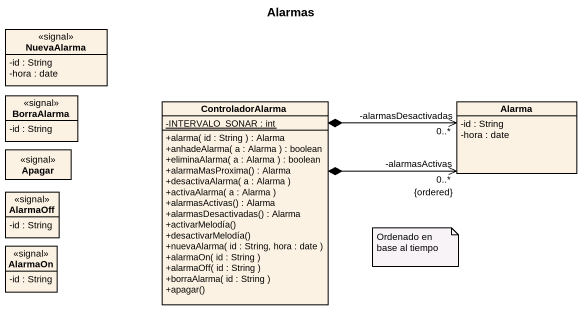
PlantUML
@startuml
title Alarmas
hide circle
hide empty members
skinparam classAttributeIconSize 0
class NuevaAlarma <<signal>> {
  -id : String
  -hora : date
}
class BorraAlarma <<signal>> {
  -id : String
}
class ControladorAlarma {
  {static} -INTERVALO_SONAR : int
  +alarma( id : String ) : Alarma
  +anhadeAlarma( a : Alarma ) : boolean
  +eliminaAlarma( a : Alarma ) : boolean
  +alarmaMasProxima() : Alarma
  +desactivaAlarma( a : Alarma )
  +activaAlarma( a : Alarma )
  +alarmasActivas() : Alarma
  +alarmasDesactivadas() : Alarma
  +activarMelodía()
  +desactivarMelodía()
  +nuevaAlarma( id : String, hora : date )
  +alarmaOn( id : String )
  +alarmaOff( id : String )
  +borraAlarma( id : String )
  +apagar()
}
class Alarma {
  -id : String
  -hora : date
}
class Apagar <<signal>>
class AlarmaOff <<signal>> {
  -id : String
}
class AlarmaOn <<signal>> {
  -id : String
}
ControladorAlarma *-right-> "-alarmasActivas\n0..*\n{ordered}" Alarma
ControladorAlarma *-right-> "-alarmasDesactivadas\n0..*" Alarma
note as N1
  Ordenado en base al tiempo
end note
@enduml
